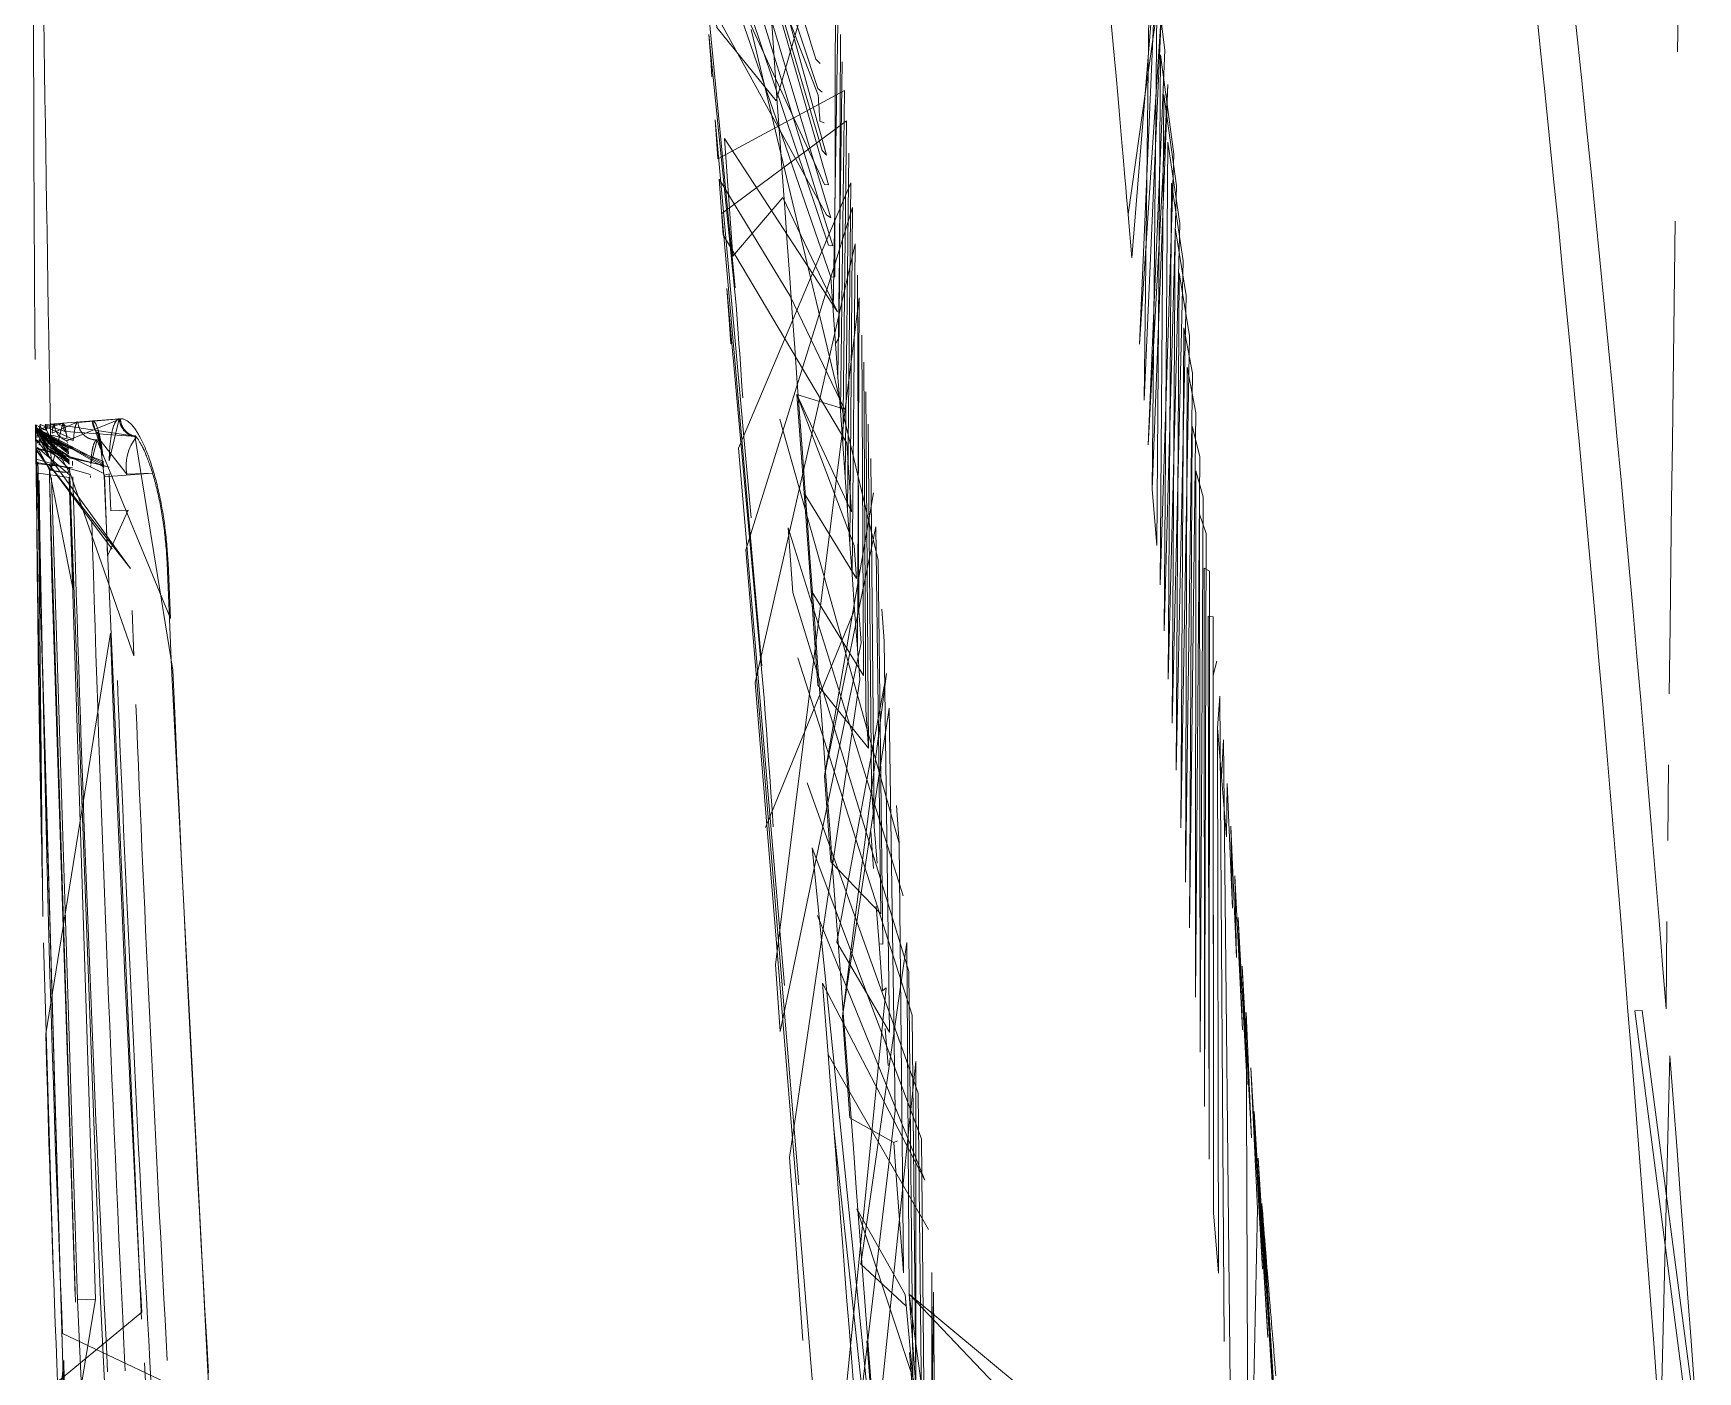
# Model space of a CAD drawing. Header units: millimetres. Extents: x 521 to 148073, y -17811 to 32040.
# Drawn here: x 65821.9 to 65868.57, y 20229.79 to 20267.31 of the extents above; entities that cross this region are included whole.
import ezdxf

# ---------------------------------------------------------------- set-up
doc = ezdxf.new("R2010")
doc.units = ezdxf.units.MM
doc.layers.add('Datové rozvody', color=6, linetype='Continuous')
doc.layers.add('PDF_Geometrie', color=7, linetype='Continuous', true_color=0xbdbdbd)

# ---------------------------------------------------------------- blocks, each defined once
blk = doc.blocks.new('projektor')
at = {"layer": 'PDF_Geometrie', "lineweight": 13}
for points in [[(86304.971, 14941.25), (86304.957, 14941.452), (86316.544, 14942.962)], [(86304.983, 14941.06), (86306.27, 14941.164), (86307.56, 14941.267), (86308.852, 14941.368), (86310.147, 14941.469), (86311.445, 14941.569), (86312.74, 14941.667), (86314.031, 14941.763), (86315.32, 14941.859), (86316.605, 14941.952), (86306.198, 14942.199), (86307.489, 14942.299), (86308.783, 14942.398), (86310.08, 14942.495), (86311.379, 14942.592), (86312.675, 14942.687), (86313.968, 14942.78), (86315.257, 14942.872), (86316.544, 14942.962)], [(86316.571, 14942.538), (86316.558, 14942.749), (86304.971, 14941.25)], [(86294.485, 14942.21), (86296.326, 14942.188), (86294.485, 14942.21), (86292.731, 14942.23), (86291.053, 14942.25), (86289.444, 14942.271), (86287.142, 14942.3), (86284.915, 14942.33), (86283.429, 14942.35)], [(86298.265, 14942.167), (86300.32, 14942.145)], [(86302.532, 14942.122), (86304.912, 14942.099)], [(86298.585, 14929.975), (86300.22, 14930.111), (86298.769, 14930.128), (86302.17, 14930.274), (86299.929, 14930.224), (86303.517, 14930.386), (86301.286, 14930.336), (86305.488, 14930.549), (86302.42, 14930.431), (86306.979, 14930.672), (86303.754, 14930.541), (86308.43, 14930.792), (86305.011, 14930.644), (86321.985, 14930.712), (86310.372, 14930.952), (86306.522, 14930.769), (86312.013, 14931.087), (86307.716, 14930.867), (86313.883, 14931.24), (86308.987, 14930.971), (86315.948, 14931.408), (86310.221, 14931.072), (86318.116, 14931.585), (86310.4, 14931.087), (86310.571, 14931.1), (86310.737, 14931.114), (86310.9, 14931.128), (86311.058, 14931.141), (86311.213, 14931.153), (86311.366, 14931.165), (86311.667, 14931.19), (86311.817, 14931.202), (86311.968, 14931.214), (86312.118, 14931.227), (86312.269, 14931.24), (86312.421, 14931.252), (86312.572, 14931.264), (86312.724, 14931.276), (86313.026, 14931.301), (86313.177, 14931.313), (86313.328, 14931.325), (86313.478, 14931.337), (86313.629, 14931.349), (86313.78, 14931.362), (86313.932, 14931.375), (86314.086, 14931.387), (86314.405, 14931.412), (86314.571, 14931.427), (86314.743, 14931.44), (86314.921, 14931.455)], [(86297.254, 14929.864), (86298.585, 14929.975), (86297.579, 14930.028), (86316.056, 14930.221)], [(86290.746, 14928.078), (86292.283, 14928.21), (86278.894, 14928.308), (86281.602, 14928.674), (86293.349, 14928.302), (86279.977, 14928.4), (86282.47, 14928.749), (86294.607, 14928.411), (86281.276, 14928.512), (86283.494, 14928.837), (86295.92, 14928.522), (86282.401, 14928.608), (86284.516, 14928.924), (86297.12, 14928.625), (86283.612, 14928.712), (86285.457, 14929.005), (86298.407, 14928.735), (86284.838, 14928.816), (86286.558, 14929.099), (86299.975, 14928.868), (86286.342, 14928.945), (86287.577, 14929.186), (86301.461, 14928.994), (86287.418, 14929.036), (86288.661, 14929.277), (86302.709, 14929.1), (86289.022, 14929.171), (86289.855, 14929.379), (86304.595, 14929.26), (86290.238, 14929.274), (86290.952, 14929.472), (86306.095, 14929.387), (86291.42, 14929.374), (86291.952, 14929.556), (86307.575, 14929.511), (86292.894, 14929.499), (86292.975, 14929.642), (86309.013, 14929.632), (86294.202, 14929.609), (86294.221, 14929.747), (86310.479, 14929.755), (86295.811, 14929.743), (86295.432, 14929.849)], [(86310.479, 14929.755), (86312.124, 14929.893), (86297.254, 14929.864), (86296.386, 14929.928), (86313.99, 14930.048)], [(86274.69, 14926.674), (86276.078, 14926.797), (86278.225, 14926.986), (86279.002, 14927.056), (86279.374, 14927.088), (86280.086, 14927.15), (86280.425, 14927.181), (86281.075, 14927.238), (86281.384, 14927.264), (86281.683, 14927.291), (86282.246, 14927.339), (86282.509, 14927.363), (86282.765, 14927.385), (86283.249, 14927.428)], [(86315.03, 14919.923), (86314.671, 14919.895), (86314.314, 14919.868), (86313.958, 14919.84), (86313.602, 14919.813), (86312.887, 14919.757), (86312.524, 14919.729), (86312.156, 14919.701), (86311.781, 14919.671), (86311.4, 14919.643), (86310.616, 14919.582), (86310.218, 14919.551), (86309.815, 14919.521), (86309.409, 14919.489), (86309.002, 14919.458), (86308.184, 14919.395), (86322.761, 14920.967)], [(86317.695, 14922.504), (86315.161, 14922.308), (86323.985, 14922.204), (86312.645, 14922.114), (86320.299, 14922.024), (86321.089, 14922.084), (86312.107, 14922.072)], [(86312.695, 14921.457), (86312.696, 14921.449), (86321.051, 14922.583), (86320.559, 14922.526), (86323.96, 14922.538), (86320.263, 14922.502)], [(86321.051, 14922.583), (86321.088, 14922.105), (86320.307, 14921.921), (86320.593, 14922.066), (86320.297, 14922.044), (86312.703, 14921.344)], [(86308.184, 14919.395), (86306.162, 14919.24), (86310.929, 14921.983)], [(86319.989, 14921.896), (86320.602, 14921.943), (86319.783, 14920.738), (86317.746, 14921.83), (86317.047, 14920.53), (86306.351, 14921.633), (86315.212, 14921.638)], [(86314.286, 14921.464), (86315.552, 14921.559), (86303.893, 14921.447), (86293.563, 14918.283)], [(86313.968, 14920.296), (86315.867, 14920.44), (86316.819, 14921.655), (86305.091, 14921.537), (86295.343, 14918.417)], [(86319.039, 14921.824), (86319.989, 14921.896), (86308.461, 14921.793), (86300.524, 14918.81), (86318.718, 14920.657), (86319.039, 14921.824), (86307.217, 14921.699), (86298.754, 14918.675)], [(86306.162, 14919.24), (86304.215, 14919.092), (86309.592, 14921.88), (86302.367, 14918.95)], [(86310.908, 14921.209), (86312.112, 14921.3), (86300.399, 14921.184), (86288.83, 14917.927)], [(86293.563, 14918.283), (86291.798, 14918.15), (86301.83, 14921.292)], [(86320.24, 14919.006), (86323.199, 14919.223), (86307.693, 14921.075), (86296.711, 14920.909), (86305.118, 14919.633), (86295.773, 14920.839), (86303.094, 14919.482), (86305.555, 14920.916), (86294.883, 14920.773), (86294.017, 14920.709)], [(86300.399, 14921.184), (86299.366, 14921.107)], [(86305.118, 14919.633), (86307.887, 14919.839), (86308.561, 14921.033), (86308.512, 14921.135)], [(86308.561, 14921.033), (86309.712, 14921.119)], [(86309.712, 14921.119), (86310.908, 14921.209)], [(86302.118, 14920.555), (86303.144, 14920.632), (86303.156, 14920.739), (86292.678, 14920.61), (86278.209, 14917.139)], [(86300.945, 14920.577), (86299.941, 14920.503), (86289.905, 14920.408)], [(86298.562, 14919.147), (86300.904, 14919.32), (86302.321, 14920.677), (86291.767, 14920.544), (86298.562, 14919.147), (86290.841, 14920.476)], [(86303.144, 14920.632), (86304.422, 14920.726), (86304.341, 14920.827), (86320.499, 14919.221)], [(86305.447, 14920.802), (86306.464, 14920.877)], [(86303.702, 14917.808), (86305.53, 14917.939), (86294.935, 14920.14), (86294.068, 14920.077), (86284.903, 14920.045)], [(86290.852, 14918.586), (86293.502, 14918.778), (86295.824, 14920.204), (86286.54, 14920.163)], [(86297.806, 14920.348), (86296.761, 14920.273), (86287.278, 14920.217)], [(86293.502, 14918.778), (86296.084, 14918.966), (86297.806, 14920.348), (86288.084, 14920.275)], [(86299.941, 14920.503), (86298.878, 14920.426), (86288.965, 14920.339)], [(86300.082, 14920.406), (86301.084, 14920.48)], [(86287.688, 14919.512), (86288.6, 14919.577), (86279.867, 14919.685), (86281.734, 14916.233), (86281.193, 14916.194), (86280.668, 14916.157), (86291.528, 14917.148)], [(86288.6, 14919.577), (86289.508, 14919.642), (86280.699, 14919.744), (86283.226, 14916.339), (86295.558, 14917.434)], [(86289.508, 14919.642), (86290.413, 14919.706), (86281.58, 14919.807)], [(86290.413, 14919.706), (86291.317, 14919.771), (86282.389, 14919.865), (86289.62, 14916.795), (86304.278, 14918.057)], [(86291.317, 14919.771), (86292.239, 14919.837), (86283.057, 14919.912), (86292.399, 14916.994), (86309.716, 14918.446)], [(86292.239, 14919.837), (86293.071, 14919.897), (86284.055, 14919.984), (86296.019, 14917.253), (86316.896, 14918.961)], [(86294.033, 14919.966), (86295.096, 14920.043), (86285.523, 14920.089), (86303.702, 14917.808)], [(86293.071, 14919.897), (86294.033, 14919.966), (86299.967, 14917.538)], [(86295.096, 14920.043), (86295.93, 14920.104), (86308.972, 14918.188)], [(86259.488, 14915.791), (86259.266, 14915.775), (86259.245, 14915.773), (86273.853, 14915.676), (86272.714, 14915.596), (86278.148, 14916.203), (86280.155, 14917.824), (86274.926, 14919.337), (86272.206, 14915.561), (86273.326, 14919.225), (86272.012, 14915.774), (86277.597, 14917.645), (86271.558, 14919.103)], [(86274.549, 14915.724), (86284.96, 14919.319), (86284.953, 14919.429), (86276.412, 14919.44)], [(86273.362, 14915.642), (86284.091, 14919.257), (86284.105, 14919.369), (86271.661, 14915.522)], [(86277.778, 14916.177), (86283.257, 14919.199), (86283.344, 14919.316), (86270.423, 14915.436)], [(86275.701, 14916.032), (86282.431, 14919.141), (86282.44, 14919.253), (86268.721, 14915.317), (86281.506, 14919.076), (86281.63, 14919.197), (86267.204, 14915.211)], [(86271.644, 14915.749), (86279.997, 14918.971), (86280.086, 14918.978), (86280.175, 14918.984), (86280.264, 14918.99), (86280.353, 14918.996), (86280.441, 14919.002), (86280.529, 14919.008), (86280.618, 14919.015), (86280.707, 14919.021), (86280.749, 14919.135)], [(86284.96, 14919.319), (86285.865, 14919.382), (86277.483, 14919.516)], [(86285.865, 14919.382), (86286.779, 14919.448), (86286.591, 14919.544), (86278.34, 14919.577)], [(86286.779, 14919.448), (86287.688, 14919.512), (86279.086, 14919.63)], [(86262.946, 14914.916), (86264.338, 14915.012), (86267.94, 14915.491), (86279.015, 14918.903), (86279.137, 14919.024)], [(86264.338, 14915.012), (86265.8, 14915.113), (86269.701, 14915.614), (86279.818, 14918.959), (86279.919, 14919.078)], [(86308.972, 14918.188), (86313.959, 14918.55)], [(86285.99, 14916.535), (86286.782, 14916.592), (86285.99, 14916.535), (86285.268, 14916.484), (86296.44, 14917.498), (86296.87, 14917.528), (86297.298, 14917.559), (86297.72, 14917.588), (86298.139, 14917.619), (86298.57, 14917.649), (86299.017, 14917.681), (86299.476, 14917.714), (86299.952, 14917.748)], [(86277.206, 14915.913), (86277.795, 14915.953), (86277.206, 14915.913), (86276.575, 14915.868), (86285.251, 14916.703)], [(86279.013, 14916.04), (86279.501, 14916.074), (86279.013, 14916.04), (86278.342, 14915.992), (86285.725, 14916.737), (86285.973, 14916.754), (86286.229, 14916.772), (86286.493, 14916.791), (86286.766, 14916.811), (86287.047, 14916.83), (86287.336, 14916.851), (86287.633, 14916.872), (86287.939, 14916.893), (86288.253, 14916.916)], [(86295.596, 14901.336), (86292.773, 14901.213), (86292.713, 14901.21), (86292.652, 14901.207), (86292.592, 14901.203), (86292.532, 14901.199), (86292.472, 14901.195), (86292.411, 14901.191), (86292.352, 14901.186), (86292.292, 14901.181), (86292.232, 14901.176), (86292.172, 14901.17), (86292.113, 14901.163), (86292.054, 14901.157), (86291.994, 14901.151), (86291.936, 14901.144), (86291.877, 14901.137), (86291.819, 14901.13), (86291.76, 14901.122), (86291.702, 14901.115), (86291.645, 14901.107), (86291.588, 14901.097), (86291.53, 14901.089), (86291.474, 14901.08), (86291.417, 14901.071), (86291.361, 14901.061), (86291.306, 14901.052), (86291.25, 14901.041), (86291.196, 14901.031), (86291.141, 14901.021), (86291.088, 14901.01), (86291.034, 14900.999), (86290.981, 14900.989), (86290.929, 14900.976), (86290.877, 14900.965), (86290.825, 14900.954), (86290.775, 14900.942), (86290.725, 14900.93), (86290.675, 14900.917), (86290.625, 14900.905), (86290.578, 14900.892), (86290.529, 14900.88), (86290.482, 14900.866), (86290.436, 14900.853), (86290.39, 14900.84), (86290.345, 14900.827), (86290.301, 14900.814), (86290.258, 14900.8), (86290.215, 14900.787), (86290.173, 14900.773), (86290.132, 14900.76), (86290.092, 14900.745), (86290.053, 14900.732), (86290.014, 14900.718), (86289.976, 14900.705), (86289.94, 14900.69), (86289.904, 14900.677), (86289.869, 14900.663), (86289.835, 14900.65), (86289.802, 14900.636), (86289.77, 14900.622), (86289.739, 14900.609), (86289.709, 14900.596), (86289.68, 14900.583), (86289.652, 14900.569), (86289.625, 14900.556), (86289.599, 14900.543), (86289.575, 14900.531), (86289.552, 14900.519), (86289.529, 14900.506), (86289.507, 14900.494), (86289.487, 14900.483), (86289.467, 14900.472), (86289.449, 14900.461), (86289.432, 14900.45), (86289.415, 14900.44), (86289.401, 14900.43), (86289.386, 14900.42), (86289.373, 14900.411), (86289.361, 14900.403), (86289.349, 14900.394), (86289.34, 14900.386), (86289.33, 14900.378), (86289.322, 14900.372), (86289.314, 14900.365), (86289.307, 14900.359), (86289.301, 14900.354), (86289.296, 14900.349), (86289.292, 14900.345), (86289.288, 14900.341), (86289.285, 14900.337), (86289.283, 14900.334), (86289.281, 14900.332), (86289.279, 14900.33), (86289.279, 14900.33), (86295.681, 14901.366), (86297.051, 14901.428), (86298.379, 14901.488), (86299.664, 14901.548), (86300.908, 14901.607), (86302.11, 14901.665), (86303.268, 14901.722), (86304.391, 14901.778), (86305.478, 14901.833), (86306.529, 14901.887), (86307.55, 14901.94), (86308.543, 14901.992), (86309.506, 14902.043), (86310.447, 14902.094), (86311.365, 14902.144), (86312.259, 14902.194), (86313.138, 14902.244), (86314.002, 14902.293), (86314.849, 14902.341)], [(86315.68, 14902.39), (86313.772, 14898.361), (86313.01, 14898.329), (86312.224, 14898.298), (86311.412, 14898.266), (86310.575, 14898.236), (86309.714, 14898.203), (86308.825, 14898.172), (86307.911, 14898.141), (86306.97, 14898.11), (86306.003, 14898.078), (86305.008, 14898.048), (86303.989, 14898.017), (86302.941, 14897.988), (86301.863, 14897.958), (86300.754, 14897.929), (86299.615, 14897.9), (86298.439, 14897.873), (86297.224, 14897.845), (86295.972, 14897.819), (86294.674, 14897.792), (86293.329, 14897.768), (86291.94, 14897.743), (86290.505, 14897.72)], [(86315.682, 14902.364), (86295.596, 14901.336)], [(86316.051, 14900.827), (86314.534, 14900.741)], [(86314.566, 14900.592), (86315.926, 14900.667)], [(86289.492, 14897.674), (86289.405, 14897.67), (86292.903, 14900.211), (86290.079, 14897.993), (86292.377, 14899.713)], [(86290.32, 14898.555), (86290.261, 14898.552), (86295.285, 14900.306)], [(86313.377, 14900.515), (86290.376, 14899.491)], [(86295.285, 14900.306), (86294.052, 14900.257)], [(86290.376, 14899.491), (86290.319, 14899.489), (86289.413, 14897.671)], [(86289.831, 14898.53), (86289.887, 14898.534), (86290.091, 14899.475)], [(86290.091, 14899.475), (86290.036, 14899.471)], [(86313.104, 14899.405), (86290.441, 14898.558)], [(86312.831, 14899.255), (86290.469, 14898.542)], [(86313.054, 14899.408), (86315.653, 14899.534)], [(86290.139, 14899.125), (86290.1, 14899.127)], [(86290.42, 14899.124), (86290.38, 14899.123)], [(86289.074, 14897.625), (86289.069, 14897.624), (86289.079, 14897.625), (86289.088, 14897.625), (86290.509, 14897.645), (86289.094, 14897.625), (86289.106, 14897.625), (86289.113, 14897.625), (86289.12, 14897.625), (86300.406, 14897.783), (86299.444, 14897.765), (86298.452, 14897.747), (86297.426, 14897.729), (86296.369, 14897.713), (86295.277, 14897.697), (86294.146, 14897.682), (86292.972, 14897.668), (86291.761, 14897.656), (86290.492, 14897.645), (86289.128, 14897.626), (86289.137, 14897.626), (86289.145, 14897.626), (86289.154, 14897.626), (86289.164, 14897.626), (86289.173, 14897.628), (86289.183, 14897.628), (86289.194, 14897.628), (86289.205, 14897.628), (86289.215, 14897.628), (86315.262, 14898.389)], [(86289.722, 14898.522), (86289.776, 14898.526), (86289.079, 14897.654)], [(86289.245, 14898.458), (86289.231, 14898.455)], [(86289.306, 14898.07), (86289.269, 14898.072), (86289.413, 14898.656)], [(86289.323, 14897.944), (86289.296, 14897.942), (86289.578, 14898.503)], [(86289.317, 14898.47), (86289.297, 14898.466)], [(86289.454, 14897.719), (86289.389, 14897.72), (86290.201, 14898.544)], [(86289.654, 14898.642), (86289.603, 14898.644), (86289.429, 14898.063)], [(86289.437, 14897.957), (86289.482, 14897.96), (86289.831, 14898.53)], [(86289.471, 14898.491), (86289.44, 14898.487)], [(86289.539, 14898.499), (86289.504, 14898.495)], [(86290.041, 14898.634), (86289.983, 14898.635)], [(86290.1, 14898.634), (86290.041, 14898.634)], [(86290.15, 14898.55), (86290.21, 14898.553)], [(86290.21, 14898.553), (86290.271, 14898.555)], [(86290.469, 14898.542), (86290.421, 14898.542), (86290.293, 14897.643)], [(86292.89, 14898.714), (86291.619, 14898.674), (86290.404, 14898.639)], [(86312.852, 14898.769), (86290.432, 14898.055)], [(86312.914, 14898.709), (86290.446, 14898.004)], [(86293.16, 14898.066), (86312.759, 14898.704)], [(86315.262, 14898.388), (86293.497, 14897.747)], [(86289.208, 14897.935), (86289.241, 14897.939)], [(86289.241, 14897.939), (86289.276, 14897.942)], [(86289.569, 14897.965), (86289.51, 14897.96)], [(86290.138, 14898.051), (86290.049, 14898.051)], [(86290.244, 14898), (86290.367, 14898.003)], [(86290.446, 14898.004), (86290.323, 14898.001)], [(86290.367, 14898.003), (86293.16, 14898.066)], [(86312.232, 14898.112), (86303.118, 14897.842)], [(86289.065, 14897.624), (86289.062, 14897.624)], [(86289.079, 14897.625), (86289.074, 14897.625), (86301.339, 14897.802)], [(86289.088, 14897.625), (86289.084, 14897.625), (86289.101, 14897.625)], [(86289.26, 14897.665), (86289.314, 14897.667)], [(86289.33, 14897.668), (86289.273, 14897.665)], [(86289.354, 14897.631), (86289.339, 14897.63), (86289.354, 14897.631)], [(86289.404, 14897.632), (86289.386, 14897.631), (86289.404, 14897.632)], [(86289.458, 14897.633), (86289.439, 14897.632)], [(86289.546, 14897.718), (86289.454, 14897.719)], [(86289.802, 14897.637), (86289.782, 14897.637)], [(86289.879, 14897.638), (86289.856, 14897.638)], [(86289.995, 14897.69), (86290.232, 14897.695), (86302.401, 14897.825)], [(86290.167, 14897.642), (86290.137, 14897.641)], [(86290.509, 14897.682), (86290.509, 14897.645)]]:
    blk.add_lwpolyline(points, dxfattribs=at)
for points in [[(86277.209, 14942.44), (86278.813, 14942.415), (86277.209, 14942.44), (86275.573, 14942.464)], [(86319.648, 14930.519), (86319.63, 14930.737), (86320.481, 14930.807), (86312.695, 14921.457), (86322.711, 14930.99), (86319.539, 14931.701), (86325.352, 14931.205)], [(86283.249, 14927.428), (86284.435, 14927.531), (86276.155, 14928.203), (86286.792, 14927.736), (86277.702, 14928.337), (86288.311, 14927.867), (86275.513, 14928.016), (86278.769, 14928.43), (86289.537, 14927.974), (86279.709, 14928.511), (86290.746, 14928.078), (86277.71, 14928.205)], [(86315.212, 14921.638), (86312.696, 14921.449), (86303.105, 14921.387), (86311.883, 14920.139), (86313.02, 14921.368), (86312.703, 14921.344), (86310.369, 14920.025)], [(86288.159, 14918.393), (86290.852, 14918.586), (86293.178, 14920.013), (86292.275, 14919.949), (86288.159, 14918.393), (86291.358, 14919.883), (86290.423, 14919.817), (86289.485, 14919.75), (86283.802, 14916.38), (86282.286, 14916.272), (86285.458, 14918.199), (86288.563, 14919.685)], [(86281.176, 14916.416), (86284.385, 14916.642), (86282.784, 14918.009), (86285.902, 14919.496)], [(86288.821, 14899.939), (86288.821, 14899.955), (86288.821, 14899.971), (86288.823, 14899.987), (86288.825, 14900.003), (86288.829, 14900.019), (86288.834, 14900.035), (86288.84, 14900.053), (86288.848, 14900.069), (86288.856, 14900.085), (86288.866, 14900.102), (86288.876, 14900.12), (86288.888, 14900.136), (86288.901, 14900.153), (86288.915, 14900.171), (86288.931, 14900.188), (86288.946, 14900.205), (86288.964, 14900.223), (86288.983, 14900.24), (86289.001, 14900.258), (86289.022, 14900.275), (86289.044, 14900.293), (86289.067, 14900.311), (86289.09, 14900.328), (86289.115, 14900.346), (86289.141, 14900.364), (86289.168, 14900.381), (86289.196, 14900.4), (86289.226, 14900.417), (86289.255, 14900.434), (86289.287, 14900.452), (86289.318, 14900.47), (86289.351, 14900.487), (86289.385, 14900.505), (86289.42, 14900.523), (86289.457, 14900.54), (86289.493, 14900.557), (86289.531, 14900.574), (86289.569, 14900.592), (86289.609, 14900.609), (86289.649, 14900.626), (86289.691, 14900.644), (86289.732, 14900.66), (86289.776, 14900.677), (86289.819, 14900.694), (86289.863, 14900.71), (86289.909, 14900.726), (86289.954, 14900.742), (86290.001, 14900.759), (86290.049, 14900.774), (86290.098, 14900.79), (86290.147, 14900.805), (86290.197, 14900.821), (86290.246, 14900.836), (86290.297, 14900.851), (86290.349, 14900.865), (86290.402, 14900.881), (86290.454, 14900.895), (86290.508, 14900.909), (86290.562, 14900.922), (86290.617, 14900.937), (86290.671, 14900.95), (86290.727, 14900.963), (86290.784, 14900.976), (86290.84, 14900.989), (86290.897, 14901.001), (86290.955, 14901.013), (86291.012, 14901.025), (86291.071, 14901.037), (86291.13, 14901.049), (86291.189, 14901.06), (86291.249, 14901.07), (86291.308, 14901.081), (86291.368, 14901.091), (86291.43, 14901.1), (86291.491, 14901.111), (86291.552, 14901.12), (86291.614, 14901.129), (86291.676, 14901.138), (86291.737, 14901.146), (86291.799, 14901.154), (86291.862, 14901.162), (86291.924, 14901.17), (86291.988, 14901.177), (86292.051, 14901.184), (86292.115, 14901.19), (86292.178, 14901.196), (86292.242, 14901.202), (86292.305, 14901.208), (86292.369, 14901.213), (86292.433, 14901.218), (86292.498, 14901.222), (86292.561, 14901.227), (86292.625, 14901.231), (86292.689, 14901.235), (86292.753, 14901.238), (86294.269, 14901.304), (86289.4, 14899.291), (86289.4, 14899.277), (86289.4, 14899.263), (86289.399, 14899.249), (86289.397, 14899.236), (86289.396, 14899.222), (86289.393, 14899.207), (86289.392, 14899.194), (86289.389, 14899.181), (86289.386, 14899.167), (86289.382, 14899.153), (86289.379, 14899.14), (86289.375, 14899.127), (86289.37, 14899.114), (86289.364, 14899.1), (86289.359, 14899.087), (86289.353, 14899.075), (86289.348, 14899.062), (86289.341, 14899.05), (86289.334, 14899.037), (86289.327, 14899.025), (86289.32, 14899.013), (86289.313, 14899.002), (86289.304, 14898.991), (86289.296, 14898.979), (86289.288, 14898.968), (86289.279, 14898.957), (86289.269, 14898.947), (86289.26, 14898.937), (86289.25, 14898.927), (86289.24, 14898.917), (86289.229, 14898.908), (86289.219, 14898.899), (86289.208, 14898.89), (86289.196, 14898.882), (86289.185, 14898.874), (86289.174, 14898.866), (86289.162, 14898.857), (86289.149, 14898.85), (86289.138, 14898.844), (86289.125, 14898.837), (86289.113, 14898.831), (86289.1, 14898.825), (86289.087, 14898.82), (86289.074, 14898.815), (86289.061, 14898.81), (86289.048, 14898.805), (86289.034, 14898.801), (86289.02, 14898.797), (86289.006, 14898.794), (86288.993, 14898.791), (86288.979, 14898.788), (86288.966, 14898.786), (86288.951, 14898.785), (86288.937, 14898.783), (86288.923, 14898.782)], [(86290.337, 14900.114), (86290.306, 14900.816), (86290.404, 14899.493), (86289.396, 14899.379)], [(86289.297, 14900.331), (86289.294, 14900.318), (86289.291, 14900.305), (86289.287, 14900.292), (86289.283, 14900.278), (86289.279, 14900.266), (86289.273, 14900.253), (86289.268, 14900.241), (86289.262, 14900.229), (86289.257, 14900.216), (86289.25, 14900.204), (86289.243, 14900.192), (86289.236, 14900.18), (86289.229, 14900.169), (86289.222, 14900.157), (86289.214, 14900.146), (86289.205, 14900.135), (86289.196, 14900.124), (86289.188, 14900.114), (86289.179, 14900.103), (86289.169, 14900.093), (86289.16, 14900.083), (86289.149, 14900.074), (86289.139, 14900.065), (86289.128, 14900.056), (86289.118, 14900.047), (86289.107, 14900.038), (86289.095, 14900.03), (86289.083, 14900.023), (86289.072, 14900.015), (86289.06, 14900.008), (86289.048, 14900.002), (86289.036, 14899.995), (86289.023, 14899.989), (86289.01, 14899.982), (86288.997, 14899.977), (86288.985, 14899.972), (86288.971, 14899.967), (86288.958, 14899.963), (86288.945, 14899.959), (86288.931, 14899.955), (86288.918, 14899.952), (86288.905, 14899.949), (86288.89, 14899.947), (86288.877, 14899.944), (86288.862, 14899.942), (86288.849, 14899.941), (86288.835, 14899.94), (86288.821, 14899.939), (86289.426, 14898.481), (86289.42, 14898.468), (86289.415, 14898.455), (86289.41, 14898.441), (86289.405, 14898.429), (86289.399, 14898.416), (86289.392, 14898.404), (86289.385, 14898.391), (86289.378, 14898.379), (86289.37, 14898.367), (86289.363, 14898.356), (86289.354, 14898.344), (86289.346, 14898.332), (86289.338, 14898.321), (86289.328, 14898.311), (86289.319, 14898.3), (86289.309, 14898.29), (86289.299, 14898.28), (86289.289, 14898.27), (86289.279, 14898.26), (86289.268, 14898.251), (86289.257, 14898.243), (86289.245, 14898.234), (86289.234, 14898.226), (86289.222, 14898.219), (86289.21, 14898.21), (86289.198, 14898.203), (86289.186, 14898.196), (86289.174, 14898.19), (86289.161, 14898.184), (86289.148, 14898.178), (86289.135, 14898.172), (86289.122, 14898.168), (86289.109, 14898.163), (86289.095, 14898.159), (86289.082, 14898.154), (86289.067, 14898.15), (86289.054, 14898.147), (86289.04, 14898.144), (86289.027, 14898.142), (86289.013, 14898.14), (86288.998, 14898.138), (86288.985, 14898.137), (86288.971, 14898.136)], [(86290.281, 14898.542), (86290.281, 14898.528), (86290.281, 14898.514), (86290.281, 14898.498), (86290.281, 14898.484), (86290.28, 14898.47), (86290.28, 14898.456), (86290.279, 14898.441), (86290.279, 14898.427), (86290.278, 14898.413), (86290.277, 14898.399), (86290.276, 14898.385), (86290.276, 14898.371), (86290.275, 14898.358), (86290.274, 14898.345), (86290.273, 14898.331), (86290.271, 14898.318), (86290.271, 14898.306), (86290.269, 14898.293), (86290.268, 14898.281), (86290.267, 14898.268), (86290.265, 14898.256), (86290.263, 14898.245), (86290.262, 14898.234), (86290.261, 14898.223), (86290.258, 14898.211), (86290.257, 14898.201), (86290.255, 14898.191), (86290.253, 14898.181), (86290.252, 14898.171), (86290.249, 14898.162), (86290.247, 14898.152), (86290.245, 14898.144), (86290.243, 14898.136), (86290.241, 14898.128), (86290.238, 14898.12), (86290.236, 14898.113), (86290.234, 14898.107), (86290.232, 14898.1), (86290.229, 14898.093), (86290.227, 14898.088), (86290.224, 14898.082), (86290.222, 14898.077), (86290.219, 14898.073), (86290.216, 14898.069), (86290.214, 14898.065), (86290.211, 14898.062), (86290.209, 14898.059), (86290.206, 14898.056), (86290.203, 14898.054), (86290.201, 14898.053), (86290.198, 14898.051), (86288.94, 14898.369), (86288.94, 14898.372), (86288.941, 14898.374), (86288.944, 14898.377), (86288.946, 14898.38), (86288.949, 14898.383), (86288.953, 14898.386), (86288.958, 14898.389), (86288.963, 14898.392), (86288.968, 14898.396), (86288.975, 14898.4), (86288.981, 14898.403), (86288.989, 14898.406), (86288.997, 14898.409), (86289.006, 14898.412), (86289.015, 14898.415), (86289.025, 14898.418), (86289.036, 14898.421), (86289.047, 14898.424), (86289.058, 14898.427), (86289.07, 14898.43), (86289.083, 14898.433), (86289.096, 14898.436), (86289.11, 14898.44), (86289.124, 14898.443), (86289.14, 14898.446), (86289.155, 14898.449), (86289.171, 14898.452), (86289.309, 14900.357), (86289.307, 14900.343), (86289.305, 14900.329), (86289.302, 14900.316), (86289.3, 14900.303), (86289.297, 14900.29), (86289.293, 14900.276), (86289.289, 14900.263), (86289.285, 14900.25), (86289.281, 14900.237), (86289.276, 14900.225), (86289.271, 14900.211), (86289.265, 14900.199), (86289.259, 14900.187), (86289.253, 14900.175), (86289.245, 14900.162), (86289.239, 14900.151), (86289.231, 14900.139), (86289.224, 14900.128), (86289.215, 14900.117), (86289.207, 14900.106), (86289.199, 14900.095), (86289.19, 14900.084), (86289.18, 14900.074), (86289.171, 14900.064), (86289.161, 14900.055), (86289.151, 14900.044), (86289.141, 14900.035), (86289.131, 14900.026), (86289.12, 14900.018), (86289.109, 14900.01), (86289.097, 14900.002), (86289.086, 14899.994), (86289.074, 14899.987), (86289.062, 14899.979), (86289.05, 14899.972), (86289.038, 14899.966), (86289.026, 14899.959), (86289.013, 14899.954), (86289, 14899.948), (86288.987, 14899.943), (86288.974, 14899.939), (86288.961, 14899.934), (86288.947, 14899.93), (86288.934, 14899.926), (86288.92, 14899.922), (86288.907, 14899.919), (86288.893, 14899.917), (86288.879, 14899.915), (86288.865, 14899.913), (86288.852, 14899.911), (86288.838, 14899.91), (86288.823, 14899.909), (86288.975, 14897.884), (86288.975, 14897.886), (86288.976, 14897.887), (86288.979, 14897.889), (86288.981, 14897.891), (86288.985, 14897.893), (86288.989, 14897.895), (86288.993, 14897.896), (86288.998, 14897.898), (86289.004, 14897.9), (86289.01, 14897.902), (86289.018, 14897.904), (86289.025, 14897.906), (86289.033, 14897.908), (86289.043, 14897.909), (86289.052, 14897.911), (86289.062, 14897.913), (86289.072, 14897.915), (86289.083, 14897.917), (86289.095, 14897.919), (86289.107, 14897.921), (86289.12, 14897.924), (86289.133, 14897.926)], [(86290.356, 14899.5), (86292.563, 14899.583), (86291.316, 14900.151), (86291.334, 14899.673), (86290.324, 14899.636)], [(86315.09, 14898.224), (86314.576, 14898.203), (86314.046, 14898.182), (86313.503, 14898.161), (86312.945, 14898.14), (86312.372, 14898.119), (86311.783, 14898.097), (86311.176, 14898.075), (86310.551, 14898.054), (86309.907, 14898.032), (86309.244, 14898.011), (86308.56, 14897.99), (86307.853, 14897.968), (86307.123, 14897.946), (86306.371, 14897.926), (86305.595, 14897.904), (86294.666, 14899.664), (86296.693, 14899.744), (86298.638, 14899.825), (86300.504, 14899.904), (86302.301, 14899.983), (86304.028, 14900.062), (86305.683, 14900.139), (86307.285, 14900.215), (86308.831, 14900.292), (86310.323, 14900.367), (86311.774, 14900.442), (86313.19, 14900.518)], [(86289.968, 14899.633), (86289.94, 14899.633), (86289.91, 14899.634), (86289.882, 14899.635), (86289.854, 14899.636), (86289.826, 14899.637), (86289.797, 14899.638), (86289.77, 14899.639), (86289.742, 14899.641), (86289.715, 14899.642), (86289.688, 14899.644), (86289.661, 14899.646), (86289.635, 14899.647), (86289.609, 14899.649), (86289.583, 14899.651), (86289.557, 14899.654), (86289.532, 14899.656), (86289.506, 14899.658), (86289.482, 14899.661), (86289.457, 14899.664), (86289.433, 14899.667), (86289.41, 14899.67), (86289.386, 14899.673), (86289.363, 14899.676), (86289.34, 14899.679), (86289.318, 14899.683), (86289.296, 14899.686), (86289.274, 14899.69), (86289.253, 14899.694), (86289.232, 14899.698), (86289.212, 14899.702), (86289.192, 14899.706), (86289.173, 14899.711), (86289.154, 14899.715), (86289.135, 14899.719), (86289.117, 14899.724), (86289.099, 14899.728), (86289.082, 14899.733), (86289.065, 14899.738), (86289.049, 14899.743), (86289.033, 14899.748), (86289.018, 14899.754), (86289.003, 14899.76), (86288.989, 14899.765), (86288.975, 14899.771), (86288.962, 14899.776), (86288.949, 14899.782), (86288.937, 14899.788), (86288.926, 14899.794), (86288.915, 14899.8), (86288.905, 14899.806), (86288.896, 14899.813), (86288.886, 14899.819), (86288.877, 14899.826), (86288.87, 14899.832), (86288.862, 14899.839), (86288.855, 14899.845), (86288.849, 14899.852), (86288.844, 14899.859), (86288.839, 14899.866), (86288.834, 14899.874), (86288.831, 14899.881), (86288.828, 14899.888), (86288.826, 14899.895), (86288.824, 14899.902)], [(86288.88, 14899.175), (86288.879, 14899.18), (86288.88, 14899.185), (86288.881, 14899.19), (86288.884, 14899.195), (86288.886, 14899.2), (86288.888, 14899.205), (86288.893, 14899.211), (86288.897, 14899.216), (86288.902, 14899.222), (86288.907, 14899.228), (86288.914, 14899.233), (86288.92, 14899.238), (86288.928, 14899.244), (86288.936, 14899.249), (86288.945, 14899.254), (86288.954, 14899.26), (86288.964, 14899.265), (86288.974, 14899.27), (86288.985, 14899.276), (86288.997, 14899.282), (86289.009, 14899.287), (86289.022, 14899.293), (86289.035, 14899.298), (86289.049, 14899.303), (86289.063, 14899.308), (86289.079, 14899.314), (86289.094, 14899.319), (86289.11, 14899.324), (86289.127, 14899.329), (86289.144, 14899.334), (86289.161, 14899.34), (86289.18, 14899.345), (86289.198, 14899.35), (86289.217, 14899.355), (86289.236, 14899.36), (86289.257, 14899.365), (86289.278, 14899.37), (86289.298, 14899.375), (86289.32, 14899.379), (86289.342, 14899.384), (86289.363, 14899.389), (86289.387, 14899.393), (86289.41, 14899.399), (86289.433, 14899.403), (86289.457, 14899.407), (86289.481, 14899.412), (86289.506, 14899.416), (86289.531, 14899.42), (86289.556, 14899.424), (86289.582, 14899.428), (86289.608, 14899.432), (86289.634, 14899.435), (86289.661, 14899.439), (86289.687, 14899.443), (86289.714, 14899.446), (86289.741, 14899.45), (86289.769, 14899.453), (86289.797, 14899.457)], [(86290.036, 14899.471), (86289.98, 14899.466), (86289.384, 14897.95), (86289.722, 14898.522), (86289.394, 14897.953), (86289.707, 14898.517), (86289.075, 14897.653)], [(86290.086, 14899.484), (86290.145, 14899.489), (86289.09, 14897.656), (86289.569, 14897.965), (86289.945, 14898.538), (86289.625, 14897.97), (86289.109, 14897.656)], [(86289.823, 14899.449), (86289.772, 14899.443), (86289.747, 14899.44), (86289.723, 14899.436), (86289.7, 14899.433), (86289.675, 14899.43), (86289.652, 14899.426), (86289.629, 14899.423), (86289.607, 14899.419), (86289.585, 14899.416), (86289.564, 14899.413), (86289.544, 14899.409), (86289.524, 14899.406), (86289.505, 14899.402), (86289.487, 14899.399), (86289.47, 14899.394), (86289.453, 14899.391), (86289.437, 14899.388), (86289.422, 14899.385), (86289.408, 14899.382), (86289.393, 14899.379), (86289.38, 14899.376), (86289.368, 14899.373), (86289.355, 14899.37), (86289.344, 14899.367), (86289.332, 14899.364), (86289.321, 14899.361), (86289.311, 14899.359), (86289.301, 14899.356), (86289.291, 14899.354), (86289.283, 14899.351), (86289.273, 14899.349), (86289.266, 14899.346), (86289.257, 14899.344), (86289.251, 14899.342), (86289.243, 14899.339), (86289.237, 14899.336), (86289.231, 14899.334), (86289.225, 14899.332), (86289.22, 14899.331), (86289.215, 14899.329), (86289.21, 14899.327), (86289.206, 14899.326), (86289.202, 14899.324), (86289.199, 14899.323), (86289.196, 14899.322), (86289.193, 14899.321), (86289.191, 14899.32), (86289.189, 14899.319), (86289.187, 14899.318), (86289.186, 14899.317)], [(86290.062, 14899.129), (86290.044, 14899.13), (86290.024, 14899.131), (86290.006, 14899.132), (86289.988, 14899.133), (86289.97, 14899.134), (86289.951, 14899.136), (86289.934, 14899.137), (86289.916, 14899.139), (86289.899, 14899.14), (86289.882, 14899.142), (86289.865, 14899.143), (86289.849, 14899.145), (86289.832, 14899.147), (86289.816, 14899.149), (86289.799, 14899.151), (86289.784, 14899.153), (86289.768, 14899.155), (86289.753, 14899.157), (86289.738, 14899.159), (86289.723, 14899.163), (86289.709, 14899.165), (86289.695, 14899.167), (86289.68, 14899.17), (86289.667, 14899.173), (86289.653, 14899.175), (86289.64, 14899.178), (86289.627, 14899.181), (86289.614, 14899.183), (86289.603, 14899.186), (86289.59, 14899.189), (86289.579, 14899.192), (86289.567, 14899.195), (86289.557, 14899.199), (86289.546, 14899.202), (86289.536, 14899.205), (86289.526, 14899.208), (86289.516, 14899.212), (86289.506, 14899.215), (86289.497, 14899.218), (86289.489, 14899.223), (86289.48, 14899.227), (86289.473, 14899.23), (86289.466, 14899.234), (86289.458, 14899.238), (86289.451, 14899.242), (86289.445, 14899.245), (86289.44, 14899.249), (86289.434, 14899.253), (86289.429, 14899.257), (86289.424, 14899.261), (86289.419, 14899.265), (86289.415, 14899.27), (86289.412, 14899.274), (86289.409, 14899.279), (86289.406, 14899.283), (86289.404, 14899.288), (86289.402, 14899.292), (86289.401, 14899.296), (86289.4, 14899.301)], [(86289.633, 14897.635), (86289.616, 14897.635), (86290.145, 14899.631), (86289.633, 14897.635), (86290.244, 14898.052), (86289.676, 14897.636)], [(86315.457, 14898.886), (86312.852, 14898.769), (86312.831, 14899.255), (86315.478, 14898.824)], [(86289.119, 14897.731), (86289.107, 14897.732), (86289.094, 14897.733), (86289.083, 14897.733), (86289.073, 14897.734), (86289.062, 14897.735), (86289.053, 14897.736), (86289.044, 14897.737), (86289.036, 14897.738), (86289.028, 14897.739), (86289.021, 14897.74), (86289.015, 14897.741), (86289.008, 14897.743), (86289.003, 14897.744), (86288.999, 14897.746), (86288.995, 14897.747), (86288.991, 14897.748), (86288.988, 14897.749), (86288.986, 14897.75), (86288.984, 14897.751), (86288.983, 14897.753), (86288.983, 14897.754), (86289.39, 14898.658), (86289.369, 14898.66), (86289.348, 14898.661), (86289.327, 14898.664), (86289.306, 14898.666), (86289.286, 14898.668), (86289.266, 14898.67), (86289.248, 14898.672), (86289.229, 14898.674), (86289.21, 14898.677), (86289.192, 14898.679), (86289.175, 14898.682), (86289.158, 14898.684), (86289.142, 14898.687), (86289.126, 14898.691), (86289.111, 14898.693), (86289.096, 14898.696), (86289.082, 14898.699), (86289.067, 14898.702), (86289.054, 14898.705), (86289.042, 14898.708), (86289.029, 14898.711), (86289.018, 14898.714), (86289.006, 14898.717), (86288.996, 14898.721), (86288.986, 14898.724), (86288.976, 14898.727), (86288.967, 14898.731), (86288.96, 14898.734), (86288.951, 14898.738), (86288.945, 14898.742), (86288.938, 14898.745), (86288.932, 14898.75), (86288.927, 14898.754), (86288.923, 14898.758), (86288.919, 14898.762), (86288.915, 14898.765), (86288.913, 14898.769), (86288.911, 14898.773), (86288.91, 14898.777), (86288.91, 14898.781), (86289.216, 14898.077), (86289.2, 14898.078), (86289.184, 14898.08), (86289.168, 14898.081), (86289.153, 14898.083), (86289.138, 14898.084), (86289.124, 14898.086), (86289.11, 14898.088), (86289.097, 14898.089), (86289.085, 14898.091), (86289.073, 14898.093), (86289.062, 14898.095), (86289.051, 14898.097), (86289.04, 14898.1), (86289.031, 14898.102), (86289.022, 14898.104), (86289.013, 14898.106), (86289.005, 14898.108), (86288.997, 14898.11), (86288.99, 14898.112), (86288.984, 14898.114), (86288.978, 14898.117), (86288.973, 14898.119), (86288.969, 14898.121), (86288.966, 14898.123), (86288.962, 14898.126), (86288.96, 14898.128), (86288.958, 14898.13), (86288.957, 14898.133)], [(86289.925, 14897.639), (86289.902, 14897.639), (86289.925, 14897.639), (86290.339, 14899.123)], [(86316.423, 14898.869), (86317.441, 14898.916), (86316.423, 14898.869), (86317.53, 14898.328), (86316.677, 14898.291), (86316.096, 14898.426), (86314.508, 14898.391), (86315.885, 14898.257), (86317.678, 14898.331)], [(86289.169, 14898.427), (86289.156, 14898.421), (86289.144, 14898.415), (86289.131, 14898.409), (86289.118, 14898.403), (86289.105, 14898.398), (86289.092, 14898.393), (86289.079, 14898.388), (86289.065, 14898.384), (86289.051, 14898.381), (86289.037, 14898.378), (86289.023, 14898.375), (86289.01, 14898.372), (86288.996, 14898.37), (86288.981, 14898.369), (86288.968, 14898.367), (86288.954, 14898.366), (86288.94, 14898.366), (86289.176, 14897.66), (86289.172, 14897.658), (86289.169, 14897.657), (86289.165, 14897.655), (86289.161, 14897.654), (86289.157, 14897.653), (86289.153, 14897.651), (86289.149, 14897.65), (86289.145, 14897.649), (86289.141, 14897.647), (86289.137, 14897.646), (86289.133, 14897.645), (86289.128, 14897.644), (86289.125, 14897.643), (86289.121, 14897.641), (86289.117, 14897.64), (86289.113, 14897.639), (86289.109, 14897.638), (86289.105, 14897.637), (86289.099, 14897.636), (86289.095, 14897.635), (86289.091, 14897.634), (86289.087, 14897.633), (86289.083, 14897.632), (86289.079, 14897.632), (86289.074, 14897.631), (86289.069, 14897.63), (86289.065, 14897.629), (86289.06, 14897.629), (86289.056, 14897.628), (86289.051, 14897.626), (86289.047, 14897.626), (86289.042, 14897.625), (86289.037, 14897.625), (86289.032, 14897.624), (86289.028, 14897.624), (86289.023, 14897.624), (86289.018, 14897.623), (86289.014, 14897.623), (86289.009, 14897.623), (86289.004, 14897.623), (86288.999, 14897.622), (86288.995, 14897.622), (86288.99, 14897.622), (86289.14, 14897.913), (86289.127, 14897.908), (86289.114, 14897.904), (86289.1, 14897.9), (86289.086, 14897.897), (86289.073, 14897.893), (86289.058, 14897.891), (86289.045, 14897.888), (86289.031, 14897.886), (86289.017, 14897.885), (86289.002, 14897.883), (86288.988, 14897.883)], [(86289.276, 14897.942), (86289.314, 14897.946), (86289.323, 14897.944), (86289.069, 14897.653), (86289.618, 14898.507)], [(86289.09, 14897.656), (86289.113, 14897.657), (86290.002, 14898.542), (86289.637, 14897.969), (86289.123, 14897.657), (86289.973, 14898.537)], [(86289.113, 14897.657), (86289.151, 14897.659), (86290.061, 14898.545), (86289.146, 14897.658), (86289.712, 14897.974), (86290.029, 14898.54)], [(86289.231, 14898.455), (86289.219, 14898.451), (86289.213, 14898.45), (86289.207, 14898.449), (86289.202, 14898.448), (86289.197, 14898.447), (86289.192, 14898.445), (86289.188, 14898.444), (86289.184, 14898.444), (86289.18, 14898.443), (86289.177, 14898.442), (86289.174, 14898.441), (86289.17, 14898.44), (86289.168, 14898.44), (86289.166, 14898.439), (86289.164, 14898.438), (86289.163, 14898.438), (86289.161, 14898.437), (86289.161, 14898.437), (86289.16, 14898.437)], [(86289.617, 14898.511), (86289.669, 14898.517), (86289.353, 14897.947), (86289.353, 14897.95), (86289.661, 14898.511)], [(86290.361, 14898.559), (86293.491, 14898.652), (86290.199, 14897.997), (86289.606, 14897.678)], [(86290.013, 14897.64), (86289.988, 14897.64), (86290.013, 14897.64), (86290.039, 14897.64), (86290.16, 14898.635)], [(86289.154, 14897.923), (86289.148, 14897.921), (86289.145, 14897.921), (86289.143, 14897.92), (86289.141, 14897.92), (86289.14, 14897.92), (86289.138, 14897.919), (86289.136, 14897.919), (86289.135, 14897.919)], [(86289.218, 14897.662), (86289.176, 14897.66), (86289.195, 14897.662), (86289.796, 14897.979), (86289.863, 14897.985)], [(86289.239, 14897.629), (86289.227, 14897.629), (86289.239, 14897.629), (86289.256, 14897.629)], [(86289.295, 14897.63), (86289.282, 14897.629), (86289.295, 14897.63), (86289.309, 14897.63)], [(86289.497, 14897.633), (86289.477, 14897.633), (86289.511, 14897.633), (86289.532, 14897.634), (86289.569, 14897.634), (86289.592, 14897.635), (86289.649, 14897.635), (86289.713, 14897.636)], [(86290.197, 14897.642), (86290.167, 14897.642), (86290.197, 14897.642), (86290.244, 14897.643)]]:
    blk.add_lwpolyline(points, close=True, dxfattribs=at)
for centre, radius, start, end in [((86377.547, 14002.898), 942.005, 94.422285, 99.116714), ((86386.04, 13905.22), 1039.007, 94.474391, 98.708414), ((85715.249, 22880.93), 7983.089, 273.9070167, 274.3467088), ((86244.072, 16184.987), 1285.701, 272.342101, 273.140241), ((86243.668, 16191.344), 1292.547, 272.318508, 273.142909), ((86290.111, 14901.341), 1.248, 230.9276, 280.4453), ((86257.261, 16066.673), 1168.019, 271.684963, 272.823061), ((86288.86, 14899.688), 0.515, 273.7419, 312.6999), ((86257.449, 16060.562), 1162.389, 271.747238, 272.828672), ((86289.717, 14895.542), 2.961, 97.3424, 100.6208), ((86248.936, 17056.363), 2158.707, 269.86724, 271.095236), ((86288.972, 14898.265), 0.512, 271.1958, 321.8152), ((86273.113, 17020.624), 2123.062, 269.888307, 270.380267), ((86289.038, 14897.527), 0.126, 84.3739, 112.6876)]:
    blk.add_arc(centre, radius, start, end, dxfattribs=at)

msp = doc.modelspace()

# ---------------------------------------------------------------- block references
at = {"layer": 'Datové rozvody', "xscale": 1.027900945623324, "yscale": 1.027900945623324, "zscale": 1.027900945623324, "rotation": 270.0000000000001}
msp.add_blockref('projektor', (50508.686, 108952.866), dxfattribs=at)

doc.saveas('drawing.dxf')
